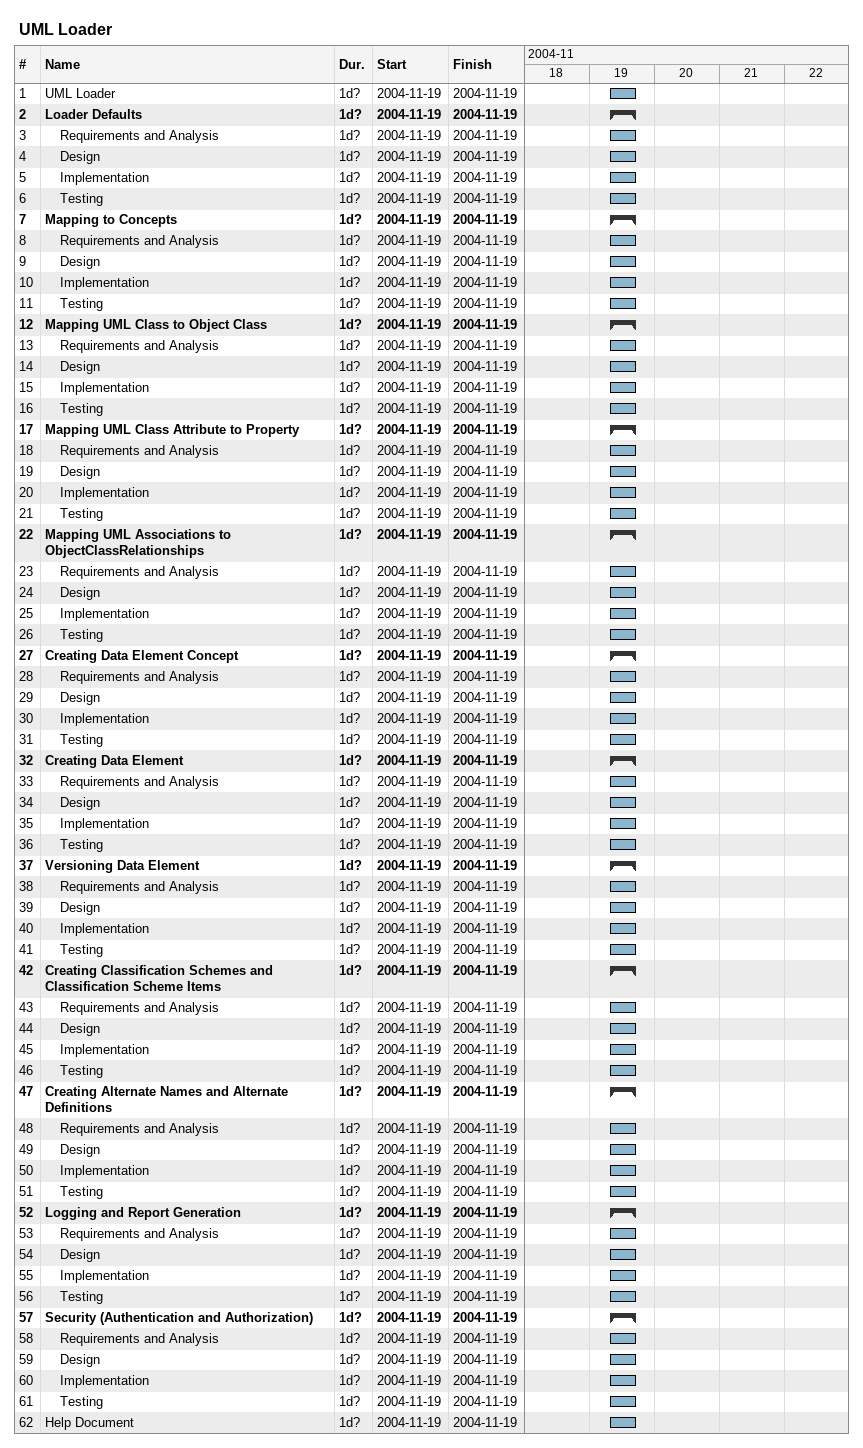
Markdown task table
UML Loader

| ID | Level | Task | Duration | Start | Finish |
|---|---|---|---|---|---|
| 1 | 1 | UML Loader | 1d? | 2004-11-19 | 2004-11-19 |
| 2 | 1 | **Loader Defaults** | 1d? | 2004-11-19 | 2004-11-19 |
| 3 | 2 | Requirements and Analysis | 1d? | 2004-11-19 | 2004-11-19 |
| 4 | 2 | Design | 1d? | 2004-11-19 | 2004-11-19 |
| 5 | 2 | Implementation | 1d? | 2004-11-19 | 2004-11-19 |
| 6 | 2 | Testing | 1d? | 2004-11-19 | 2004-11-19 |
| 7 | 1 | **Mapping to Concepts** | 1d? | 2004-11-19 | 2004-11-19 |
| 8 | 2 | Requirements and Analysis | 1d? | 2004-11-19 | 2004-11-19 |
| 9 | 2 | Design | 1d? | 2004-11-19 | 2004-11-19 |
| 10 | 2 | Implementation | 1d? | 2004-11-19 | 2004-11-19 |
| 11 | 2 | Testing | 1d? | 2004-11-19 | 2004-11-19 |
| 12 | 1 | **Mapping UML Class to Object Class** | 1d? | 2004-11-19 | 2004-11-19 |
| 13 | 2 | Requirements and Analysis | 1d? | 2004-11-19 | 2004-11-19 |
| 14 | 2 | Design | 1d? | 2004-11-19 | 2004-11-19 |
| 15 | 2 | Implementation | 1d? | 2004-11-19 | 2004-11-19 |
| 16 | 2 | Testing | 1d? | 2004-11-19 | 2004-11-19 |
| 17 | 1 | **Mapping UML Class Attribute to Property** | 1d? | 2004-11-19 | 2004-11-19 |
| 18 | 2 | Requirements and Analysis | 1d? | 2004-11-19 | 2004-11-19 |
| 19 | 2 | Design | 1d? | 2004-11-19 | 2004-11-19 |
| 20 | 2 | Implementation | 1d? | 2004-11-19 | 2004-11-19 |
| 21 | 2 | Testing | 1d? | 2004-11-19 | 2004-11-19 |
| 22 | 1 | **Mapping UML Associations to ObjectClassRelationships** | 1d? | 2004-11-19 | 2004-11-19 |
| 23 | 2 | Requirements and Analysis | 1d? | 2004-11-19 | 2004-11-19 |
| 24 | 2 | Design | 1d? | 2004-11-19 | 2004-11-19 |
| 25 | 2 | Implementation | 1d? | 2004-11-19 | 2004-11-19 |
| 26 | 2 | Testing | 1d? | 2004-11-19 | 2004-11-19 |
| 27 | 1 | **Creating Data Element Concept** | 1d? | 2004-11-19 | 2004-11-19 |
| 28 | 2 | Requirements and Analysis | 1d? | 2004-11-19 | 2004-11-19 |
| 29 | 2 | Design | 1d? | 2004-11-19 | 2004-11-19 |
| 30 | 2 | Implementation | 1d? | 2004-11-19 | 2004-11-19 |
| 31 | 2 | Testing | 1d? | 2004-11-19 | 2004-11-19 |
| 32 | 1 | **Creating Data Element** | 1d? | 2004-11-19 | 2004-11-19 |
| 33 | 2 | Requirements and Analysis | 1d? | 2004-11-19 | 2004-11-19 |
| 34 | 2 | Design | 1d? | 2004-11-19 | 2004-11-19 |
| 35 | 2 | Implementation | 1d? | 2004-11-19 | 2004-11-19 |
| 36 | 2 | Testing | 1d? | 2004-11-19 | 2004-11-19 |
| 37 | 1 | **Versioning Data Element** | 1d? | 2004-11-19 | 2004-11-19 |
| 38 | 2 | Requirements and Analysis | 1d? | 2004-11-19 | 2004-11-19 |
| 39 | 2 | Design | 1d? | 2004-11-19 | 2004-11-19 |
| 40 | 2 | Implementation | 1d? | 2004-11-19 | 2004-11-19 |
| 41 | 2 | Testing | 1d? | 2004-11-19 | 2004-11-19 |
| 42 | 1 | **Creating Classification Schemes and Classification Scheme Items** | 1d? | 2004-11-19 | 2004-11-19 |
| 43 | 2 | Requirements and Analysis | 1d? | 2004-11-19 | 2004-11-19 |
| 44 | 2 | Design | 1d? | 2004-11-19 | 2004-11-19 |
| 45 | 2 | Implementation | 1d? | 2004-11-19 | 2004-11-19 |
| 46 | 2 | Testing | 1d? | 2004-11-19 | 2004-11-19 |
| 47 | 1 | **Creating Alternate Names and Alternate Definitions** | 1d? | 2004-11-19 | 2004-11-19 |
| 48 | 2 | Requirements and Analysis | 1d? | 2004-11-19 | 2004-11-19 |
| 49 | 2 | Design | 1d? | 2004-11-19 | 2004-11-19 |
| 50 | 2 | Implementation | 1d? | 2004-11-19 | 2004-11-19 |
| 51 | 2 | Testing | 1d? | 2004-11-19 | 2004-11-19 |
| 52 | 1 | **Logging and Report Generation** | 1d? | 2004-11-19 | 2004-11-19 |
| 53 | 2 | Requirements and Analysis | 1d? | 2004-11-19 | 2004-11-19 |
| 54 | 2 | Design | 1d? | 2004-11-19 | 2004-11-19 |
| 55 | 2 | Implementation | 1d? | 2004-11-19 | 2004-11-19 |
| 56 | 2 | Testing | 1d? | 2004-11-19 | 2004-11-19 |
| 57 | 1 | **Security (Authentication and Authorization)** | 1d? | 2004-11-19 | 2004-11-19 |
| 58 | 2 | Requirements and Analysis | 1d? | 2004-11-19 | 2004-11-19 |
| 59 | 2 | Design | 1d? | 2004-11-19 | 2004-11-19 |
| 60 | 2 | Implementation | 1d? | 2004-11-19 | 2004-11-19 |
| 61 | 2 | Testing | 1d? | 2004-11-19 | 2004-11-19 |
| 62 | 1 | Help Document | 1d? | 2004-11-19 | 2004-11-19 |
